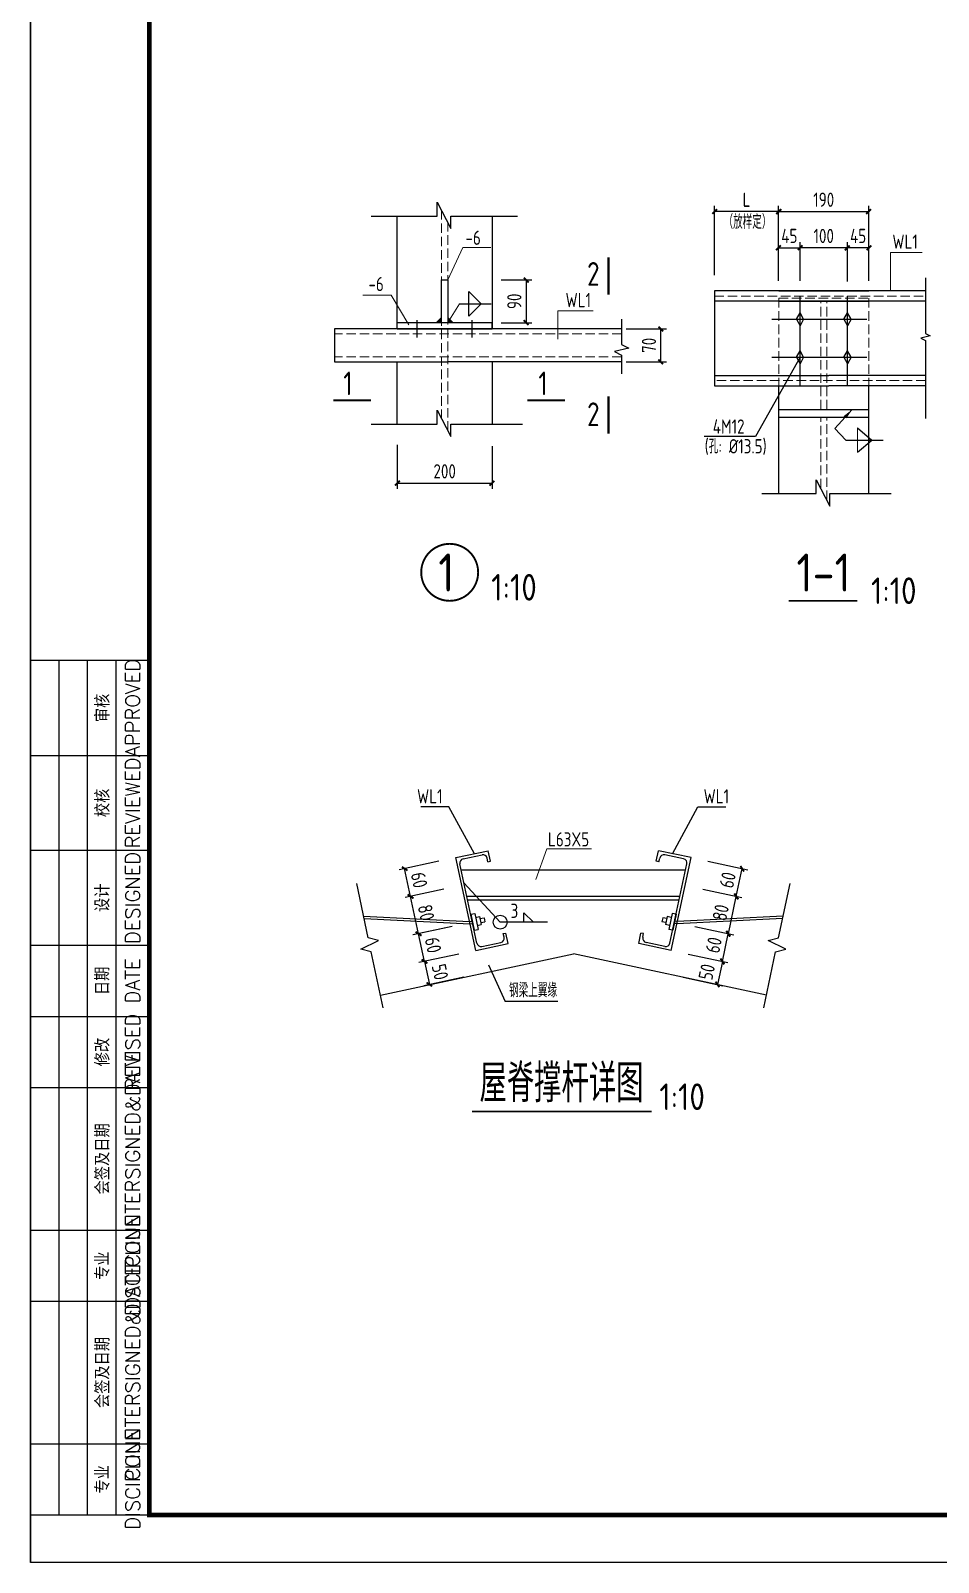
# Model space of a CAD drawing. Header units: millimetres. Extents: x 865974 to 875117, y 41124 to 44891.
# Drawn here: x 869760.6 to 869951.9, y 41123.6 to 41446.3 of the extents above; entities that cross this region are included whole.
import ezdxf
from ezdxf.enums import TextEntityAlignment as Align

# ---------------------------------------------------------------- set-up
doc = ezdxf.new("R2010")
doc.units = ezdxf.units.MM
doc.header["$LTSCALE"] = 1000
doc.header["$MEASUREMENT"] = 0
for name, pattern in [('DASH', [0.35, 0.25, -0.1]), ('DASHED', [117.236842, 78.157895, -39.078947]), ('DOTE', [2.42, 2, -0.2, 0.02, -0.2])]:
    doc.linetypes.add(name, pattern=pattern)
for name, color, linetype, lineweight in [('1', 4, 'Continuous', 70), ('D3', 62, 'Continuous', 9), ('LZ', 64, 'Continuous', 9), ('数字', 3, 'Continuous', 9)]:
    doc.layers.add(name, color=color, linetype=linetype, lineweight=lineweight)
for name, color, linetype in [('D1', 112, 'Continuous'), ('D2', 6, 'Continuous'), ('DIM', 7, 'Continuous'), ('DOTE', 1, 'DOTE'), ('GJ', 6, 'Continuous'), ('PUB_DIM', 3, 'Continuous'), ('THIN', 7, 'Continuous'), ('文字', 7, 'Continuous'), ('桩', 6, 'Continuous')]:
    doc.layers.add(name, color=color, linetype=linetype)
doc.styles.add('ECEC_TK', font='txt_l.shx', dxfattribs={"bigfont": 'hztxt_l.shx'})
doc.styles.add('GBHZ', font='gbenor.shx', dxfattribs={"width": 0.9, "bigfont": 'gbcbig.shx'})
doc.dimstyles.new('Y10', dxfattribs={"dimscale": 0, "dimtxt": 3, "dimasz": 0.01, "dimexe": 1.2, "dimexo": 1, "dimgap": 1, "dimtad": 1, "dimdec": 0, "dimlfac": 10, "dimzin": 0, "dimdsep": 46, "dimtxsty": 'GBHZ', "dimblk1": 'DX', "dimblk2": 'DX', "dimsah": 1, "dimcen": 0.09, "dimdle": 1, "dimadec": 0, "dimazin": 0, "dimtfac": 1, "dimtdec": 0, "dimtix": 1, "dimtmove": 2, "dimatfit": 3, "dimldrblk": 'DX', "dimfxl": 0, "dimtolj": 1, "dimtzin": 0, "dimarcsym": 0})

# ---------------------------------------------------------------- blocks, each defined once
blk = doc.blocks.new('DX')
at = {"color": 0, "linetype": 'ByBlock', "const_width": 40}
blk.add_lwpolyline([(-54, -51), (46, 49)], dxfattribs=at)
blk = doc.blocks.new('*D244')
at = {"layer": 'Defpoints', "color": 0, "linetype": 'ByBlock', "transparency": 16777216}
for p in [(869937.23, 41408.15), (869918.23, 41394.57), (869937.23, 41394.57)]:
    blk.add_point(p, dxfattribs=at)
at = {"layer": 'DIM', "color": 0, "linetype": 'ByBlock', "lineweight": -2, "transparency": 16777216}
for p, q in [((869918.23, 41395.57), (869918.23, 41409.35)), ((869918.24, 41408.15), (869937.22, 41408.15)), ((869937.23, 41395.57), (869937.23, 41409.35))]:
    blk.add_line(p, q, dxfattribs=at)
at = {"layer": 'DIM', "color": 0, "linetype": 'ByBlock', "lineweight": -2, "transparency": 16777216, "xscale": 0.01, "yscale": 0.01, "zscale": 0.01, "rotation": 180}
blk.add_blockref('DX', (869918.23, 41408.15), dxfattribs=at)
at = {"layer": 'DIM', "color": 0, "linetype": 'ByBlock', "lineweight": -2, "transparency": 16777216, "xscale": 0.01, "yscale": 0.01, "zscale": 0.01}
blk.add_blockref('DX', (869937.23, 41408.15), dxfattribs=at)
at = {"layer": 'DIM', "color": 0, "linetype": 'ByBlock', "transparency": 16777216, "insert": (869927.73, 41410.65), "char_height": 3, "attachment_point": 5, "style": 'GBHZ'}
blk.add_mtext('\\A1;190', dxfattribs=at)
blk = doc.blocks.new('*D245')
at = {"layer": 'Defpoints', "color": 0, "linetype": 'ByBlock', "transparency": 16777216}
for p in [(869932.73, 41400.52), (869932.73, 41392.57), (869937.23, 41392.57)]:
    blk.add_point(p, dxfattribs=at)
at = {"layer": 'DIM', "color": 0, "linetype": 'ByBlock', "lineweight": -2, "transparency": 16777216}
for p, q in [((869932.73, 41393.57), (869932.73, 41401.72)), ((869937.23, 41393.57), (869937.23, 41401.72)), ((869932.72, 41400.52), (869932.71, 41400.52)), ((869937.23, 41400.52), (869932.73, 41400.52)), ((869937.24, 41400.52), (869937.25, 41400.52))]:
    blk.add_line(p, q, dxfattribs=at)
at = {"layer": 'DIM', "color": 0, "linetype": 'ByBlock', "lineweight": -2, "transparency": 16777216, "xscale": 0.01, "yscale": 0.01, "zscale": 0.01}
blk.add_blockref('DX', (869932.73, 41400.52), dxfattribs=at)
at = {"layer": 'DIM', "color": 0, "linetype": 'ByBlock', "lineweight": -2, "transparency": 16777216, "xscale": 0.01, "yscale": 0.01, "zscale": 0.01, "rotation": 180}
blk.add_blockref('DX', (869937.23, 41400.52), dxfattribs=at)
at = {"layer": 'DIM', "color": 0, "linetype": 'ByBlock', "transparency": 16777216, "insert": (869934.98, 41403.02), "char_height": 3, "attachment_point": 5, "style": 'GBHZ'}
blk.add_mtext('\\A1;45', dxfattribs=at)
blk = doc.blocks.new('*D246')
at = {"layer": 'Defpoints', "color": 0, "linetype": 'ByBlock', "transparency": 16777216}
for p in [(869922.73, 41400.52), (869922.73, 41392.57), (869932.73, 41392.42)]:
    blk.add_point(p, dxfattribs=at)
at = {"layer": 'DIM', "color": 0, "linetype": 'ByBlock', "lineweight": -2, "transparency": 16777216}
for p, q in [((869922.73, 41393.57), (869922.73, 41401.72)), ((869932.73, 41393.42), (869932.73, 41401.72)), ((869932.72, 41400.52), (869922.74, 41400.52))]:
    blk.add_line(p, q, dxfattribs=at)
at = {"layer": 'DIM', "color": 0, "linetype": 'ByBlock', "lineweight": -2, "transparency": 16777216, "xscale": 0.01, "yscale": 0.01, "zscale": 0.01, "rotation": 180}
blk.add_blockref('DX', (869922.73, 41400.52), dxfattribs=at)
at = {"layer": 'DIM', "color": 0, "linetype": 'ByBlock', "lineweight": -2, "transparency": 16777216, "xscale": 0.01, "yscale": 0.01, "zscale": 0.01}
blk.add_blockref('DX', (869932.73, 41400.52), dxfattribs=at)
at = {"layer": 'DIM', "color": 0, "linetype": 'ByBlock', "transparency": 16777216, "insert": (869927.73, 41403.02), "char_height": 3, "attachment_point": 5, "style": 'GBHZ'}
blk.add_mtext('\\A1;100', dxfattribs=at)
blk = doc.blocks.new('*D247')
at = {"layer": 'Defpoints', "color": 0, "linetype": 'ByBlock', "transparency": 16777216}
for p in [(869922.73, 41400.52), (869918.23, 41392.57), (869922.73, 41392.57)]:
    blk.add_point(p, dxfattribs=at)
at = {"layer": 'DIM', "color": 0, "linetype": 'ByBlock', "lineweight": -2, "transparency": 16777216}
for p, q in [((869918.23, 41393.57), (869918.23, 41401.72)), ((869922.73, 41393.57), (869922.73, 41401.72)), ((869918.22, 41400.52), (869918.21, 41400.52)), ((869918.23, 41400.52), (869922.73, 41400.52)), ((869922.74, 41400.52), (869922.75, 41400.52))]:
    blk.add_line(p, q, dxfattribs=at)
at = {"layer": 'DIM', "color": 0, "linetype": 'ByBlock', "lineweight": -2, "transparency": 16777216, "xscale": 0.01, "yscale": 0.01, "zscale": 0.01}
blk.add_blockref('DX', (869918.23, 41400.52), dxfattribs=at)
at = {"layer": 'DIM', "color": 0, "linetype": 'ByBlock', "lineweight": -2, "transparency": 16777216, "xscale": 0.01, "yscale": 0.01, "zscale": 0.01, "rotation": 180}
blk.add_blockref('DX', (869922.73, 41400.52), dxfattribs=at)
at = {"layer": 'DIM', "color": 0, "linetype": 'ByBlock', "transparency": 16777216, "insert": (869920.48, 41403.02), "char_height": 3, "attachment_point": 5, "style": 'GBHZ'}
blk.add_mtext('\\A1;45', dxfattribs=at)
blk = doc.blocks.new('*D252')
at = {"layer": 'Defpoints', "color": 0, "linetype": 'ByBlock', "transparency": 16777216}
for p in [(869904.71, 41408.15), (869918.23, 41398.97), (869904.71, 41393.73)]:
    blk.add_point(p, dxfattribs=at)
at = {"layer": 'DIM', "color": 0, "linetype": 'ByBlock', "lineweight": -2, "transparency": 16777216}
for p, q in [((869904.71, 41394.73), (869904.71, 41409.35)), ((869918.22, 41408.15), (869904.72, 41408.15)), ((869918.23, 41399.97), (869918.23, 41409.35))]:
    blk.add_line(p, q, dxfattribs=at)
at = {"layer": 'DIM', "color": 0, "linetype": 'ByBlock', "lineweight": -2, "transparency": 16777216, "xscale": 0.01, "yscale": 0.01, "zscale": 0.01, "rotation": 180}
blk.add_blockref('DX', (869904.71, 41408.15), dxfattribs=at)
at = {"layer": 'DIM', "color": 0, "linetype": 'ByBlock', "lineweight": -2, "transparency": 16777216, "xscale": 0.01, "yscale": 0.01, "zscale": 0.01}
blk.add_blockref('DX', (869918.23, 41408.15), dxfattribs=at)
at = {"layer": 'DIM', "color": 0, "linetype": 'ByBlock', "transparency": 16777216, "insert": (869911.47, 41410.65), "char_height": 3, "attachment_point": 5, "style": 'GBHZ'}
blk.add_mtext('\\A1;L', dxfattribs=at)
blk = doc.blocks.new('*D242')
at = {"layer": 'Defpoints', "color": 0, "linetype": 'ByBlock', "transparency": 16777216}
for p in [(869885.12, 41383.47), (869893.39, 41383.47), (869885.12, 41376.47)]:
    blk.add_point(p, dxfattribs=at)
at = {"layer": 'DIM', "color": 0, "linetype": 'ByBlock', "lineweight": -2, "transparency": 16777216}
for p, q in [((869886.12, 41383.47), (869894.59, 41383.47)), ((869893.39, 41376.48), (869893.39, 41383.46)), ((869886.12, 41376.47), (869894.59, 41376.47))]:
    blk.add_line(p, q, dxfattribs=at)
at = {"layer": 'DIM', "color": 0, "linetype": 'ByBlock', "lineweight": -2, "transparency": 16777216, "xscale": 0.01, "yscale": 0.01, "zscale": 0.01}
for p, rotation in [((869893.39, 41383.47), 90), ((869893.39, 41376.47), 270)]:
    blk.add_blockref('DX', p, dxfattribs=dict(at, rotation=rotation))
at = {"layer": 'DIM', "color": 0, "linetype": 'ByBlock', "transparency": 16777216, "insert": (869890.89, 41379.97), "char_height": 3, "attachment_point": 5, "rotation": 90, "style": 'GBHZ'}
blk.add_mtext('\\A1;70', dxfattribs=at)
blk = doc.blocks.new('*D243')
at = {"layer": 'Defpoints', "color": 0, "linetype": 'ByBlock', "transparency": 16777216}
for p in [(869858.76, 41393.76), (869858.76, 41384.75), (869865.01, 41384.75)]:
    blk.add_point(p, dxfattribs=at)
at = {"layer": 'DIM', "color": 0, "linetype": 'ByBlock', "lineweight": -2, "transparency": 16777216}
for p, q in [((869859.76, 41393.76), (869866.21, 41393.76)), ((869865.01, 41393.75), (869865.01, 41384.76)), ((869859.76, 41384.75), (869866.21, 41384.75))]:
    blk.add_line(p, q, dxfattribs=at)
at = {"layer": 'DIM', "color": 0, "linetype": 'ByBlock', "lineweight": -2, "transparency": 16777216, "xscale": 0.01, "yscale": 0.01, "zscale": 0.01}
for p, rotation in [((869865.01, 41393.76), 90), ((869865.01, 41384.75), 270)]:
    blk.add_blockref('DX', p, dxfattribs=dict(at, rotation=rotation))
at = {"layer": 'DIM', "color": 0, "linetype": 'ByBlock', "transparency": 16777216, "insert": (869862.51, 41389.25), "char_height": 3, "attachment_point": 5, "rotation": 90, "style": 'GBHZ'}
blk.add_mtext('\\A1;90', dxfattribs=at)
blk = doc.blocks.new('*D232')
at = {"layer": 'Defpoints', "color": 0, "linetype": 'ByBlock', "transparency": 16777216}
for p in [(869837.83, 41359.99), (869857.83, 41359.77), (869857.83, 41350.94)]:
    blk.add_point(p, dxfattribs=at)
at = {"layer": 'DIM', "color": 0, "linetype": 'ByBlock', "lineweight": -2, "transparency": 16777216}
for p, q in [((869837.83, 41358.99), (869837.83, 41349.74)), ((869857.83, 41358.77), (869857.83, 41349.74)), ((869837.84, 41350.94), (869857.82, 41350.94))]:
    blk.add_line(p, q, dxfattribs=at)
at = {"layer": 'DIM', "color": 0, "linetype": 'ByBlock', "lineweight": -2, "transparency": 16777216, "xscale": 0.01, "yscale": 0.01, "zscale": 0.01, "rotation": 180}
blk.add_blockref('DX', (869837.83, 41350.94), dxfattribs=at)
at = {"layer": 'DIM', "color": 0, "linetype": 'ByBlock', "lineweight": -2, "transparency": 16777216, "xscale": 0.01, "yscale": 0.01, "zscale": 0.01}
blk.add_blockref('DX', (869857.83, 41350.94), dxfattribs=at)
at = {"layer": 'DIM', "color": 0, "linetype": 'ByBlock', "transparency": 16777216, "insert": (869847.83, 41353.44), "char_height": 3, "attachment_point": 5, "style": 'GBHZ'}
blk.add_mtext('\\A1;200', dxfattribs=at)
blk = doc.blocks.new('*D507')
at = {"layer": 'Defpoints', "color": 0, "linetype": 'ByBlock', "transparency": 16777216}
for p in [(869842.34, 41256.03), (869850.35, 41257.74), (869851.78, 41251.95)]:
    blk.add_point(p, dxfattribs=at)
at = {"layer": 'DIM', "color": 0, "linetype": 'ByBlock', "lineweight": -2, "transparency": 16777216}
for p, q in [((869849.38, 41257.53), (869841.16, 41255.78)), ((869843.58, 41250.21), (869842.34, 41256.02)), ((869850.8, 41251.74), (869842.4, 41249.95))]:
    blk.add_line(p, q, dxfattribs=at)
at = {"layer": 'DIM', "color": 0, "linetype": 'ByBlock', "lineweight": -2, "transparency": 16777216, "xscale": 0.01, "yscale": 0.01, "zscale": 0.01}
for p, rotation in [((869842.34, 41256.03), 102.0171866415688), ((869843.58, 41250.2), 282.0171866415687)]:
    blk.add_blockref('DX', p, dxfattribs=dict(at, rotation=rotation))
at = {"layer": 'DIM', "color": 0, "linetype": 'ByBlock', "transparency": 16777216, "insert": (869845.4, 41253.64), "char_height": 3, "attachment_point": 5, "rotation": 282.0172, "style": 'GBHZ'}
blk.add_mtext('\\A1;60', dxfattribs=at)
blk = doc.blocks.new('*D508')
at = {"layer": 'Defpoints', "color": 0, "linetype": 'ByBlock', "transparency": 16777216}
for p in [(869848.64, 41265.59), (869840.64, 41263.89), (869850.35, 41257.74)]:
    blk.add_point(p, dxfattribs=at)
at = {"layer": 'DIM', "color": 0, "linetype": 'ByBlock', "lineweight": -2, "transparency": 16777216}
for p, q in [((869847.66, 41265.39), (869839.47, 41263.64)), ((869842.31, 41256.04), (869840.64, 41263.88)), ((869849.38, 41257.53), (869841.14, 41255.78))]:
    blk.add_line(p, q, dxfattribs=at)
at = {"layer": 'DIM', "color": 0, "linetype": 'ByBlock', "lineweight": -2, "transparency": 16777216, "xscale": 0.01, "yscale": 0.01, "zscale": 0.01}
for p, rotation in [((869840.64, 41263.89), 102.0171866415688), ((869842.31, 41256.03), 282.0171866415687)]:
    blk.add_blockref('DX', p, dxfattribs=dict(at, rotation=rotation))
at = {"layer": 'DIM', "color": 0, "linetype": 'ByBlock', "transparency": 16777216, "insert": (869843.92, 41260.48), "char_height": 3, "attachment_point": 5, "rotation": 282.0172, "style": 'GBHZ'}
blk.add_mtext('\\A1;80', dxfattribs=at)
blk = doc.blocks.new('*D509')
at = {"layer": 'Defpoints', "color": 0, "linetype": 'ByBlock', "transparency": 16777216}
for p in [(869839.39, 41269.76), (869847.6, 41271.51), (869848.64, 41265.59)]:
    blk.add_point(p, dxfattribs=at)
at = {"layer": 'DIM', "color": 0, "linetype": 'ByBlock', "lineweight": -2, "transparency": 16777216}
for p, q in [((869846.62, 41271.3), (869838.22, 41269.51)), ((869840.64, 41263.9), (869839.39, 41269.75)), ((869847.66, 41265.39), (869839.47, 41263.64))]:
    blk.add_line(p, q, dxfattribs=at)
at = {"layer": 'DIM', "color": 0, "linetype": 'ByBlock', "lineweight": -2, "transparency": 16777216, "xscale": 0.01, "yscale": 0.01, "zscale": 0.01}
for p, rotation in [((869839.39, 41269.76), 102.0171866415688), ((869840.64, 41263.89), 282.0171866415687)]:
    blk.add_blockref('DX', p, dxfattribs=dict(at, rotation=rotation))
at = {"layer": 'DIM', "color": 0, "linetype": 'ByBlock', "transparency": 16777216, "insert": (869842.46, 41267.35), "char_height": 3, "attachment_point": 5, "rotation": 282.0172, "style": 'GBHZ'}
blk.add_mtext('\\A1;60', dxfattribs=at)
blk = doc.blocks.new('*D510')
at = {"layer": 'Defpoints', "color": 0, "linetype": 'ByBlock', "transparency": 16777216}
for p in [(869851.78, 41251.95), (869852.82, 41247.06), (869844.62, 41245.31)]:
    blk.add_point(p, dxfattribs=at)
at = {"layer": 'DIM', "color": 0, "linetype": 'ByBlock', "lineweight": -2, "transparency": 16777216}
for p, q in [((869850.8, 41251.74), (869842.4, 41249.95)), ((869843.58, 41250.19), (869844.62, 41245.32)), ((869851.85, 41246.85), (869843.44, 41245.06))]:
    blk.add_line(p, q, dxfattribs=at)
at = {"layer": 'DIM', "color": 0, "linetype": 'ByBlock', "lineweight": -2, "transparency": 16777216, "xscale": 0.01, "yscale": 0.01, "zscale": 0.01}
for p, rotation in [((869843.58, 41250.2), 102.0171866415688), ((869844.62, 41245.31), 282.0171866415687)]:
    blk.add_blockref('DX', p, dxfattribs=dict(at, rotation=rotation))
at = {"layer": 'DIM', "color": 0, "linetype": 'ByBlock', "transparency": 16777216, "insert": (869846.86, 41247.98), "char_height": 3, "attachment_point": 5, "rotation": 282.0172, "style": 'GBHZ'}
blk.add_mtext('\\A1;50', dxfattribs=at)
blk = doc.blocks.new('*D511')
at = {"layer": 'Defpoints', "color": 0, "linetype": 'ByBlock', "transparency": 16777216}
for p in [(869899.58, 41257.74), (869907.6, 41256.03), (869898.16, 41251.95)]:
    blk.add_point(p, dxfattribs=at)
at = {"layer": 'DIM', "color": 0, "linetype": 'ByBlock', "lineweight": -2, "transparency": 16777216}
for p, q in [((869900.56, 41257.53), (869908.78, 41255.78)), ((869906.36, 41250.21), (869907.6, 41256.02)), ((869899.13, 41251.74), (869907.53, 41249.95))]:
    blk.add_line(p, q, dxfattribs=at)
at = {"layer": 'DIM', "color": 0, "linetype": 'ByBlock', "lineweight": -2, "transparency": 16777216, "xscale": 0.01, "yscale": 0.01, "zscale": 0.01}
for p, rotation in [((869907.6, 41256.03), 77.98281336494277), ((869906.36, 41250.2), 257.9828133649428)]:
    blk.add_blockref('DX', p, dxfattribs=dict(at, rotation=rotation))
at = {"layer": 'DIM', "color": 0, "linetype": 'ByBlock', "transparency": 16777216, "insert": (869904.54, 41253.64), "char_height": 3, "attachment_point": 5, "rotation": 77.9828, "style": 'GBHZ'}
blk.add_mtext('\\A1;60', dxfattribs=at)
blk = doc.blocks.new('*D512')
at = {"layer": 'Defpoints', "color": 0, "linetype": 'ByBlock', "transparency": 16777216}
for p in [(869901.3, 41265.59), (869909.3, 41263.89), (869899.58, 41257.74)]:
    blk.add_point(p, dxfattribs=at)
at = {"layer": 'DIM', "color": 0, "linetype": 'ByBlock', "lineweight": -2, "transparency": 16777216}
for p, q in [((869902.27, 41265.39), (869910.47, 41263.64)), ((869907.63, 41256.04), (869909.3, 41263.88)), ((869900.56, 41257.53), (869908.8, 41255.78))]:
    blk.add_line(p, q, dxfattribs=at)
at = {"layer": 'DIM', "color": 0, "linetype": 'ByBlock', "lineweight": -2, "transparency": 16777216, "xscale": 0.01, "yscale": 0.01, "zscale": 0.01}
for p, rotation in [((869909.3, 41263.89), 77.98281336494277), ((869907.62, 41256.03), 257.9828133649428)]:
    blk.add_blockref('DX', p, dxfattribs=dict(at, rotation=rotation))
at = {"layer": 'DIM', "color": 0, "linetype": 'ByBlock', "transparency": 16777216, "insert": (869906.02, 41260.48), "char_height": 3, "attachment_point": 5, "rotation": 77.9828, "style": 'GBHZ'}
blk.add_mtext('\\A1;80', dxfattribs=at)
blk = doc.blocks.new('*D513')
at = {"layer": 'Defpoints', "color": 0, "linetype": 'ByBlock', "transparency": 16777216}
for p in [(869902.34, 41271.51), (869910.55, 41269.76), (869901.3, 41265.59)]:
    blk.add_point(p, dxfattribs=at)
at = {"layer": 'DIM', "color": 0, "linetype": 'ByBlock', "lineweight": -2, "transparency": 16777216}
for p, q in [((869903.32, 41271.3), (869911.72, 41269.51)), ((869909.3, 41263.9), (869910.55, 41269.75)), ((869902.27, 41265.39), (869910.47, 41263.64))]:
    blk.add_line(p, q, dxfattribs=at)
at = {"layer": 'DIM', "color": 0, "linetype": 'ByBlock', "lineweight": -2, "transparency": 16777216, "xscale": 0.01, "yscale": 0.01, "zscale": 0.01}
for p, rotation in [((869910.55, 41269.76), 77.98281336494277), ((869909.3, 41263.89), 257.9828133649428)]:
    blk.add_blockref('DX', p, dxfattribs=dict(at, rotation=rotation))
at = {"layer": 'DIM', "color": 0, "linetype": 'ByBlock', "transparency": 16777216, "insert": (869907.48, 41267.35), "char_height": 3, "attachment_point": 5, "rotation": 77.9828, "style": 'GBHZ'}
blk.add_mtext('\\A1;60', dxfattribs=at)
blk = doc.blocks.new('*D514')
at = {"layer": 'Defpoints', "color": 0, "linetype": 'ByBlock', "transparency": 16777216}
for p in [(869898.16, 41251.95), (869897.11, 41247.06), (869905.32, 41245.31)]:
    blk.add_point(p, dxfattribs=at)
at = {"layer": 'DIM', "color": 0, "linetype": 'ByBlock', "lineweight": -2, "transparency": 16777216}
for p, q in [((869899.13, 41251.74), (869907.53, 41249.95)), ((869906.36, 41250.19), (869905.32, 41245.32)), ((869898.09, 41246.85), (869906.49, 41245.06))]:
    blk.add_line(p, q, dxfattribs=at)
at = {"layer": 'DIM', "color": 0, "linetype": 'ByBlock', "lineweight": -2, "transparency": 16777216, "xscale": 0.01, "yscale": 0.01, "zscale": 0.01}
for p, rotation in [((869906.36, 41250.2), 77.98281336494276), ((869905.32, 41245.31), 257.9828133649428)]:
    blk.add_blockref('DX', p, dxfattribs=dict(at, rotation=rotation))
at = {"layer": 'DIM', "color": 0, "linetype": 'ByBlock', "transparency": 16777216, "insert": (869903.08, 41247.98), "char_height": 3, "attachment_point": 5, "rotation": 77.9828, "style": 'GBHZ'}
blk.add_mtext('\\A1;50', dxfattribs=at)

msp = doc.modelspace()

# ---------------------------------------------------------------- linework, layer by layer
for p, q in [((869760.552, 41123.604), (869760.552, 41717.604)), ((869760.552, 41717.604), (869760.552, 41123.604)), ((869766.552, 41133.604), (869766.552, 41313.604)), ((869772.552, 41133.604), (869772.552, 41313.604)), ((869778.552, 41133.604), (869778.552, 41313.604)), ((869760.552, 41293.604), (869785.552, 41293.604)), ((869760.552, 41273.604), (869785.552, 41273.604)), ((869760.552, 41253.604), (869785.552, 41253.604)), ((869760.552, 41238.604), (869785.552, 41238.604)), ((869760.552, 41223.604), (869785.552, 41223.604)), ((869760.552, 41193.604), (869785.552, 41193.604)), ((869760.552, 41178.604), (869785.552, 41178.604)), ((869760.552, 41148.604), (869785.552, 41148.604)), ((870601.552, 41123.604), (869760.552, 41123.604))]:
    msp.add_line(p, q)
at = {"color": 251}
for p, q in [((869848.724, 41282.744), (869842.825, 41282.744)), ((869854.091, 41272.889), (869848.724, 41282.744)), ((869895.847, 41272.889), (869901.214, 41282.744)), ((869901.214, 41282.744), (869907.113, 41282.744)), ((869859.526, 41258.455), (869851.891, 41266.751)), ((869866.526, 41258.455), (869864.526, 41260.455)), ((869864.526, 41258.455), (869864.526, 41260.455)), ((869869.526, 41258.455), (869859.526, 41258.455)), ((869834.289, 41243.113), (869874.969, 41251.773)), ((869857.046, 41249.49), (869860.564, 41241.734)), ((869915.649, 41243.113), (869874.969, 41251.773)), ((869871.659, 41241.734), (869860.564, 41241.734))]:
    msp.add_line(p, q, dxfattribs=at)
at = {"color": 0, "const_width": 1}
msp.add_lwpolyline([(870591.552, 41133.604), (869785.552, 41133.604), (869785.552, 41707.604), (870591.552, 41707.604)], close=True, dxfattribs=at)
at = {"linetype": 'ByBlock', "ltscale": 0.5, "const_width": 0.4}
msp.add_lwpolyline([(869842.885, 41332.157, 1), (869854.885, 41332.157, 1)], format="xyb", close=True, dxfattribs=at)
msp.add_lwpolyline([(869760.552, 41313.604), (869760.552, 41133.604), (869785.552, 41133.604), (869785.552, 41313.604)], close=True)
at = {"color": 251}
msp.add_circle((869859.526, 41258.455), 1.456, dxfattribs=at)
at = {"layer": '1', "color": 2, "const_width": 0.48}
for points in [[(869882.376, 41390.618), (869882.376, 41398.54)], [(869882.376, 41361.344), (869882.376, 41369.266)], [(869824.382, 41368.391), (869832.304, 41368.391)], [(869865.248, 41368.391), (869873.17, 41368.391)]]:
    msp.add_lwpolyline(points, dxfattribs=at)
at = {"layer": 'D1', "color": 251}
for p, q in [((869846.23, 41410.126), (869849.106, 41404.576)), ((869846.23, 41407.194), (869846.23, 41410.126)), ((869832.304, 41407.194), (869846.23, 41407.194)), ((869849.106, 41407.194), (869863.214, 41407.194)), ((869849.106, 41404.576), (869849.106, 41407.194)), ((869850.928, 41388.714), (869857.609, 41388.714)), ((869852.958, 41391.284), (869855.527, 41388.714)), ((869852.958, 41386.145), (869852.958, 41391.284)), ((869852.958, 41386.145), (869855.527, 41388.714)), ((869922.732, 41377.467), (869913.32, 41360.751)), ((869846.23, 41363.378), (869846.23, 41366.31)), ((869846.23, 41366.31), (869849.106, 41360.76)), ((869832.304, 41363.378), (869846.23, 41363.378)), ((869849.106, 41363.378), (869864.214, 41363.378)), ((869849.106, 41360.76), (869849.106, 41363.378)), ((869934.826, 41362.588), (869937.896, 41360.018)), ((869913.32, 41360.751), (869902.497, 41360.751)), ((869932.367, 41360.018), (869940.277, 41360.018)), ((869934.826, 41357.449), (869937.896, 41360.018)), ((869926.146, 41348.736), (869926.146, 41351.668)), ((869926.146, 41351.668), (869929.022, 41346.118)), ((869914.691, 41348.736), (869926.146, 41348.736)), ((869929.022, 41346.118), (869929.022, 41348.736)), ((869929.022, 41348.736), (869941.975, 41348.736))]:
    msp.add_line(p, q, dxfattribs=at)
at = {"layer": 'D2'}
for p, q in [((869837.834, 41383.469), (869837.834, 41407.194)), ((869857.941, 41383.469), (869857.941, 41407.194)), ((869847.192, 41393.756), (869848.476, 41393.756)), ((869847.192, 41384.753), (869847.192, 41393.756)), ((869848.476, 41393.756), (869848.476, 41384.753)), ((869949.2, 41391.424), (869904.702, 41391.424)), ((869918.235, 41391.424), (869937.235, 41391.424)), ((869949.2, 41389.283), (869904.702, 41389.283)), ((869885.116, 41383.469), (869824.632, 41383.469)), ((869837.834, 41384.753), (869857.834, 41384.753)), ((869837.834, 41383.469), (869837.834, 41384.753)), ((869837.834, 41383.469), (869857.834, 41383.469)), ((869857.834, 41383.469), (869857.834, 41384.753)), ((869824.632, 41376.47), (869848.476, 41376.47)), ((869837.834, 41363.378), (869837.834, 41376.47)), ((869885.116, 41376.47), (869848.476, 41376.47)), ((869857.941, 41363.378), (869857.941, 41376.47)), ((869904.702, 41373.611), (869928.805, 41373.611)), ((869949.2, 41373.611), (869928.805, 41373.611)), ((869904.702, 41371.47), (869928.805, 41371.47)), ((869918.235, 41348.736), (869918.235, 41371.47)), ((869949.2, 41371.47), (869928.805, 41371.47)), ((869937.235, 41348.736), (869937.235, 41371.47)), ((869918.235, 41366.47), (869937.235, 41366.47)), ((869918.235, 41364.831), (869937.235, 41364.831)), ((869850.18, 41272.056), (869857.024, 41273.513)), ((869854.366, 41252.499), (869850.18, 41272.056)), ((869851.731, 41271.804), (869855.71, 41272.651)), ((869857.495, 41271.302), (869857.024, 41273.513)), ((869892.443, 41271.302), (869892.913, 41273.513)), ((869899.758, 41272.056), (869892.913, 41273.513)), ((869898.207, 41271.804), (869894.228, 41272.651)), ((869895.572, 41252.499), (869899.758, 41272.056)), ((869854.612, 41254.049), (869851.037, 41270.734)), ((869851.31, 41269.461), (869898.628, 41269.461)), ((869856.944, 41271.185), (869856.78, 41271.957)), ((869856.944, 41271.185), (869857.495, 41271.302)), ((869892.994, 41271.185), (869892.443, 41271.302)), ((869892.994, 41271.185), (869893.158, 41271.957)), ((869895.326, 41254.049), (869898.901, 41270.734)), ((869852.488, 41263.961), (869897.449, 41263.961)), ((869852.66, 41263.161), (869897.278, 41263.161)), ((869830.755, 41259.714), (869853.089, 41258.577)), ((869830.861, 41259.218), (869853.152, 41258.079)), ((869853.311, 41260.138), (869854.158, 41260.318)), ((869854.158, 41260.318), (869854.878, 41256.932)), ((869854.338, 41259.472), (869855.184, 41259.652)), ((869855.184, 41259.652), (869855.545, 41257.959)), ((869855.274, 41259.229), (869856.121, 41259.409)), ((869856.121, 41259.409), (869856.301, 41258.562)), ((869893.817, 41259.409), (869893.637, 41258.562)), ((869894.663, 41259.229), (869893.817, 41259.409)), ((869894.753, 41259.652), (869894.393, 41257.959)), ((869895.6, 41259.472), (869894.753, 41259.652)), ((869895.78, 41260.318), (869895.059, 41256.932)), ((869896.627, 41260.138), (869895.78, 41260.318)), ((869919.077, 41259.218), (869896.786, 41258.079)), ((869919.182, 41259.714), (869896.849, 41258.577)), ((869853.089, 41258.577), (869853.619, 41258.689)), ((869853.152, 41258.079), (869853.724, 41258.2)), ((869854.032, 41256.752), (869854.878, 41256.932)), ((869854.698, 41257.779), (869855.545, 41257.959)), ((869855.455, 41258.382), (869856.301, 41258.562)), ((869860.191, 41256.043), (869860.742, 41256.161)), ((869860.355, 41255.272), (869860.191, 41256.043)), ((869861.211, 41253.956), (869860.742, 41256.161)), ((869888.727, 41253.956), (869889.196, 41256.161)), ((869889.747, 41256.043), (869889.196, 41256.161)), ((869889.583, 41255.272), (869889.747, 41256.043)), ((869894.483, 41258.382), (869893.637, 41258.562)), ((869895.24, 41257.779), (869894.393, 41257.959)), ((869895.906, 41256.752), (869895.059, 41256.932)), ((869896.786, 41258.079), (869896.214, 41258.2)), ((869896.849, 41258.577), (869896.318, 41258.689)), ((869854.366, 41252.499), (869861.211, 41253.956)), ((869855.682, 41253.355), (869859.661, 41254.202)), ((869895.572, 41252.499), (869888.727, 41253.956)), ((869894.256, 41253.355), (869890.277, 41254.202))]:
    msp.add_line(p, q, dxfattribs=at)
at = {"layer": 'D2', "linetype": 'Continuous'}
for p, q in [((869904.702, 41391.424), (869904.702, 41371.47)), ((869842.053, 41381.649), (869842.053, 41385.289)), ((869853.615, 41381.649), (869853.615, 41385.289))]:
    msp.add_line(p, q, dxfattribs=at)
at = {"layer": 'D2', "linetype": 'DASHED'}
msp.add_line((869918.235, 41389.283), (869937.235, 41389.283), dxfattribs=at)
at = {"layer": 'D2'}
for centre, start, end in [((869855.898, 41271.769), 12.01719, 102.01719), ((869894.04, 41271.769), 77.98281, 167.98281), ((869851.919, 41270.922), 102.01719, 192.01719), ((869898.019, 41270.922), 347.98281, 77.98281), ((869855.494, 41254.237), 192.01719, 282.01719), ((869859.473, 41255.084), 282.01719, 12.01719), ((869890.465, 41255.084), 167.98281, 257.98281), ((869894.444, 41254.237), 257.98281, 347.98281)]:
    msp.add_arc(centre, 0.902, start, end, dxfattribs=at)
at = {"layer": 'D3', "color": 251}
for p, q in [((869848.476, 41393.756), (869851.643, 41400.569)), ((869851.643, 41400.569), (869857.57, 41400.569)), ((869941.779, 41399.534), (869941.779, 41391.424)), ((869941.779, 41399.534), (869948.511, 41399.534)), ((869836.542, 41390.55), (869830.589, 41390.55)), ((869840.304, 41384.325), (869836.542, 41390.55)), ((869848.476, 41384.753), (869850.928, 41388.714)), ((869871.671, 41387.216), (869871.671, 41381.274)), ((869871.671, 41387.216), (869879.133, 41387.216)), ((869930.074, 41362.488), (869933.745, 41366.47)), ((869930.074, 41362.488), (869932.367, 41360.018)), ((869934.826, 41357.449), (869934.826, 41362.588)), ((869867.071, 41267.486, -5), (869869.344, 41273.894)), ((869869.344, 41273.894), (869878.764, 41273.893))]:
    msp.add_line(p, q, dxfattribs=at)
at = {"layer": 'D3'}
for p, q in [((869846.121, 41384.753), (869847.192, 41385.824)), ((869849.547, 41384.753), (869848.476, 41385.824))]:
    msp.add_line(p, q, dxfattribs=at)
for points in [[(869846.121, 41384.753), (869847.192, 41384.753), (869847.192, 41385.824), (869847.192, 41384.753)], [(869849.547, 41384.753), (869848.476, 41384.753), (869848.476, 41385.824), (869848.476, 41384.753)]]:
    msp.add_solid(points, dxfattribs=at)
at = {"layer": 'D3', "color": 251}
msp.add_solid([(869932.482, 41364.578), (869933.745, 41366.47), (869932.482, 41364.578), (869931.933, 41365.058)], dxfattribs=at)
at = {"layer": 'DOTE', "linetype": 'DOTE', "ltscale": 0.01}
for p, q in [((869922.735, 41371.47), (869922.735, 41390.353)), ((869932.735, 41371.47), (869932.735, 41390.353)), ((869916.784, 41385.47), (869938.686, 41385.47)), ((869916.784, 41377.467), (869938.686, 41377.467))]:
    msp.add_line(p, q, dxfattribs=at)
at = {"layer": 'GJ', "linetype": 'Continuous'}
msp.add_line((869824.632, 41383.469), (869824.632, 41376.47), dxfattribs=at)
at = {"layer": 'LZ', "color": 251, "linetype": 'DASH', "ltscale": 0.008}
for p, q in [((869847.192, 41364.454), (869847.192, 41408.27)), ((869848.476, 41361.975), (869848.476, 41405.791)), ((869904.702, 41390.353), (869949.2, 41390.353)), ((869918.235, 41389.939), (869937.235, 41389.939)), ((869918.235, 41389.939), (869918.235, 41371.47)), ((869927.093, 41366.47), (869927.093, 41389.283)), ((869928.377, 41366.47), (869928.377, 41389.283)), ((869937.235, 41389.939), (869937.235, 41371.47)), ((869885.116, 41382.398), (869824.632, 41382.398)), ((869885.116, 41377.541), (869824.632, 41377.541)), ((869949.2, 41372.541), (869904.702, 41372.541)), ((869927.093, 41349.842), (869927.093, 41364.831)), ((869928.377, 41347.362), (869928.377, 41364.831))]:
    msp.add_line(p, q, dxfattribs=at)
at = {"layer": 'THIN'}
for p, q in [((869949.2, 41394.18), (869949.2, 41382.487)), ((869885.116, 41385.469), (869885.116, 41380.147)), ((869886.616, 41379.397), (869883.616, 41378.647)), ((869883.616, 41378.647), (869885.116, 41377.897)), ((869885.116, 41380.147), (869886.616, 41379.397)), ((869949.2, 41380.987), (869949.2, 41364.543)), ((869885.116, 41377.897), (869885.116, 41373.97)), ((869831.725, 41255.16), (869829.286, 41266.617)), ((869918.213, 41255.16), (869920.652, 41266.617)), ((869830.185, 41252.787), (869833.889, 41254.598)), ((869832.35, 41252.225), (869830.185, 41252.787)), ((869833.889, 41254.598), (869831.725, 41255.16)), ((869916.049, 41254.598), (869918.213, 41255.16)), ((869919.753, 41252.787), (869916.049, 41254.598)), ((869917.588, 41252.225), (869919.753, 41252.787)), ((869834.857, 41240.445), (869832.35, 41252.225)), ((869915.081, 41240.445), (869917.588, 41252.225))]:
    msp.add_line(p, q, dxfattribs=at)
at = {"layer": 'THIN', "linetype": 'ByBlock'}
for p, q in [((869950.2, 41381.987), (869948.2, 41381.487)), ((869949.2, 41382.487), (869950.2, 41381.987)), ((869948.2, 41381.487), (869949.2, 41380.987))]:
    msp.add_line(p, q, dxfattribs=at)
at = {"layer": '文字', "color": 6, "const_width": 0.32}
for points in [[(869920.361, 41326.157), (869934.819, 41326.157)], [(869853.567, 41218.582), (869891.47, 41218.582)]]:
    msp.add_lwpolyline(points, dxfattribs=at)
at = {"layer": '桩'}
for p, q in [((869921.986, 41385.47), (869922.735, 41386.852)), ((869921.986, 41385.47), (869922.735, 41384.089)), ((869923.484, 41385.47), (869922.735, 41386.852)), ((869923.484, 41385.47), (869922.735, 41384.089)), ((869931.986, 41385.47), (869932.735, 41386.852)), ((869931.986, 41385.47), (869932.735, 41384.089)), ((869933.484, 41385.47), (869932.735, 41386.852)), ((869933.484, 41385.47), (869932.735, 41384.089)), ((869921.986, 41377.467), (869922.735, 41378.849)), ((869923.484, 41377.467), (869922.735, 41378.849)), ((869931.986, 41377.467), (869932.735, 41378.849)), ((869933.484, 41377.467), (869932.735, 41378.849)), ((869921.986, 41377.467), (869922.735, 41376.086)), ((869923.484, 41377.467), (869922.735, 41376.086)), ((869931.986, 41377.467), (869932.735, 41376.086)), ((869933.484, 41377.467), (869932.735, 41376.086)), ((869853.311, 41260.138), (869854.032, 41256.752)), ((869896.627, 41260.138), (869895.906, 41256.752))]:
    msp.add_line(p, q, dxfattribs=at)

# ---------------------------------------------------------------- texts
at = {"style": 'ECEC_TK'}
for s, p in [('APPROVED', (869782.052, 41303.604)), ('审核', (869775.552, 41303.604)), ('REVIEWED', (869782.052, 41283.604)), ('校核', (869775.552, 41283.604)), ('DESIGNED', (869782.052, 41263.604)), ('设计', (869775.552, 41263.604)), ('DATE', (869782.052, 41246.104)), ('日期', (869775.552, 41246.104)), ('REVISED', (869782.052, 41231.104)), ('修改', (869775.552, 41231.104)), ('COUNTERSIGNED&DATE', (869782.052, 41208.604)), ('会签及日期', (869775.552, 41208.604)), ('DISCIPLINE', (869782.052, 41186.104)), ('专业', (869775.552, 41186.104)), ('COUNTERSIGNED&DATE', (869782.052, 41163.604)), ('会签及日期', (869775.552, 41163.604)), ('DISCIPLINE', (869782.052, 41141.104)), ('专业', (869775.552, 41141.104))]:
    msp.add_text(s, height=3, rotation=90, dxfattribs=at).set_placement(p, align=Align.MIDDLE)
at = {"color": 251, "style": 'GBHZ', "width": 0.9}
msp.add_text('3', height=3, dxfattribs=at).set_placement((869861.726, 41259.355))
at = {"layer": 'PUB_DIM', "style": 'GBHZ', "width": 0.9}
for s, p in [('2', (869877.856, 41392.517)), ('1', (869826.474, 41369.46)), ('1', (869867.591, 41369.46)), ('2', (869877.856, 41362.954))]:
    msp.add_text(s, height=5, dxfattribs=at).set_placement(p)
at = {"layer": '数字', "style": 'GBHZ', "width": 0.9}
for s, p in [('（放样定）', (869906.601, 41404.505)), ('-6', (869852.225, 41401.134)), ('WL1', (869942.199, 41400.323)), ('-6', (869831.761, 41391.389)), ('WL1', (869873.31, 41388.005)), ('4M12', (869904.348, 41361.375)), ('(孔: %%C13.5)', (869902.631, 41357.21)), ('WL1', (869842.008, 41283.483)), ('WL1', (869902.409, 41283.483)), ('L63X5', (869869.603, 41274.41)), ('钢梁上翼缘', (869861.409, 41242.628))]:
    msp.add_text(s, height=3, dxfattribs=at).set_placement(p)
at = {"layer": '文字', "color": 6, "style": 'GBHZ'}
for s, height, p in [('1', 8, (869846.49, 41328.124)), ('1-1', 8, (869921.969, 41328.108)), ('1:10', 5.6, (869857.652, 41326.205, -0.009)), ('1:10', 5.6, (869937.698, 41325.487)), ('屋脊撑杆详图', 8, (869855.175, 41220.533)), ('1:10', 5.6, (869893.085, 41218.893))]:
    msp.add_text(s, height=height, dxfattribs=at).set_placement(p)

# ---------------------------------------------------------------- dimensions: what is measured, and where the dimension line sits
at = {"layer": 'DIM', "linetype": 'ByBlock'}
for base, p1, p2, text, picture, middle in [((869904.707, 41408.153), (869918.235, 41398.974), (869904.707, 41393.733), 'L', '*D252', (869911.471, 41410.653)), ((869922.735, 41400.521), (869918.235, 41392.566), (869922.735, 41392.566), '45', '*D247', (869920.485, 41403.021))]:
    dim = msp.add_linear_dim(base=base, p1=p1, p2=p2, text=text, dimstyle='Y10', override={"dimscale": 1}, dxfattribs=at)
    dim.commit()
    dim.dimension.update_dxf_attribs({"geometry": picture, "text_midpoint": middle})
for base, p1, p2, picture, middle in [((869937.235, 41408.153), (869918.235, 41394.566), (869937.235, 41394.566), '*D244', (869927.735, 41410.653)), ((869857.834, 41350.936), (869837.834, 41359.989), (869857.834, 41359.775), '*D232', (869847.834, 41353.436))]:
    dim = msp.add_linear_dim(base=base, p1=p1, p2=p2, dimstyle='Y10', override={"dimscale": 1}, dxfattribs=at)
    dim.commit()
    dim.dimension.update_dxf_attribs({"geometry": picture, "text_midpoint": middle})
for base, p1, p2, angle, picture, middle in [((869922.735, 41400.521), (869932.735, 41392.425), (869922.735, 41392.566), 180, '*D246', (869927.735, 41403.021)), ((869865.013, 41384.753), (869858.755, 41393.756), (869858.755, 41384.753), 90, '*D243', (869862.513, 41389.255)), ((869893.391, 41383.469), (869885.116, 41376.47), (869885.116, 41383.469), 90, '*D242', (869890.891, 41379.969))]:
    dim = msp.add_linear_dim(base=base, p1=p1, p2=p2, angle=angle, dimstyle='Y10', override={"dimscale": 1}, dxfattribs=at)
    dim.commit()
    dim.dimension.update_dxf_attribs({"geometry": picture, "text_midpoint": middle})
dim = msp.add_linear_dim(base=(869932.735, 41400.521), p1=(869937.235, 41392.566), p2=(869932.735, 41392.566), angle=180, text='45', dimstyle='Y10', override={"dimscale": 1}, dxfattribs=at)
dim.commit()
dim.dimension.update_dxf_attribs({"geometry": '*D245', "text_midpoint": (869934.985, 41403.021)})
at = {"layer": 'DIM', "color": 0, "linetype": 'ByBlock'}
for base, p1, p2, angle, picture, middle in [((869839.391, 41269.759), (869848.642, 41265.594), (869847.596, 41271.506), 102.01719, '*D509', (869842.46, 41267.346)), ((869910.547, 41269.759), (869901.296, 41265.594), (869902.342, 41271.506), 77.98281, '*D513', (869907.477, 41267.346)), ((869840.64, 41263.891), (869850.354, 41257.738), (869848.642, 41265.594), 102.01719, '*D508', (869843.922, 41260.479)), ((869909.298, 41263.891), (869899.584, 41257.738), (869901.296, 41265.594), 77.98281, '*D512', (869906.016, 41260.479)), ((869842.336, 41256.032), (869851.783, 41251.949), (869850.354, 41257.738), 102.01719, '*D507', (869845.402, 41253.638)), ((869907.601, 41256.032), (869898.155, 41251.949), (869899.584, 41257.738), 77.98281, '*D511', (869904.536, 41253.638))]:
    dim = msp.add_linear_dim(base=base, p1=p1, p2=p2, angle=angle, dimstyle='Y10', override={"dimscale": 1}, dxfattribs=at)
    dim.commit()
    dim.dimension.update_dxf_attribs({"geometry": picture, "text_midpoint": middle})
for base, p1, p2, angle, picture, middle in [((869844.618, 41245.312), (869851.783, 41251.949), (869852.824, 41247.059), 282.01719, '*D510', (869846.856, 41247.981)), ((869905.32, 41245.312), (869898.155, 41251.949), (869897.114, 41247.059), 257.98281, '*D514', (869903.082, 41247.981))]:
    dim = msp.add_linear_dim(base=base, p1=p1, p2=p2, angle=angle, dimstyle='Y10', override={"dimscale": 1}, dxfattribs=at)
    dim.commit()
    dim.dimension.update_dxf_attribs({"geometry": picture, "text_midpoint": middle, "dimtype": 160})

doc.saveas('drawing.dxf')
